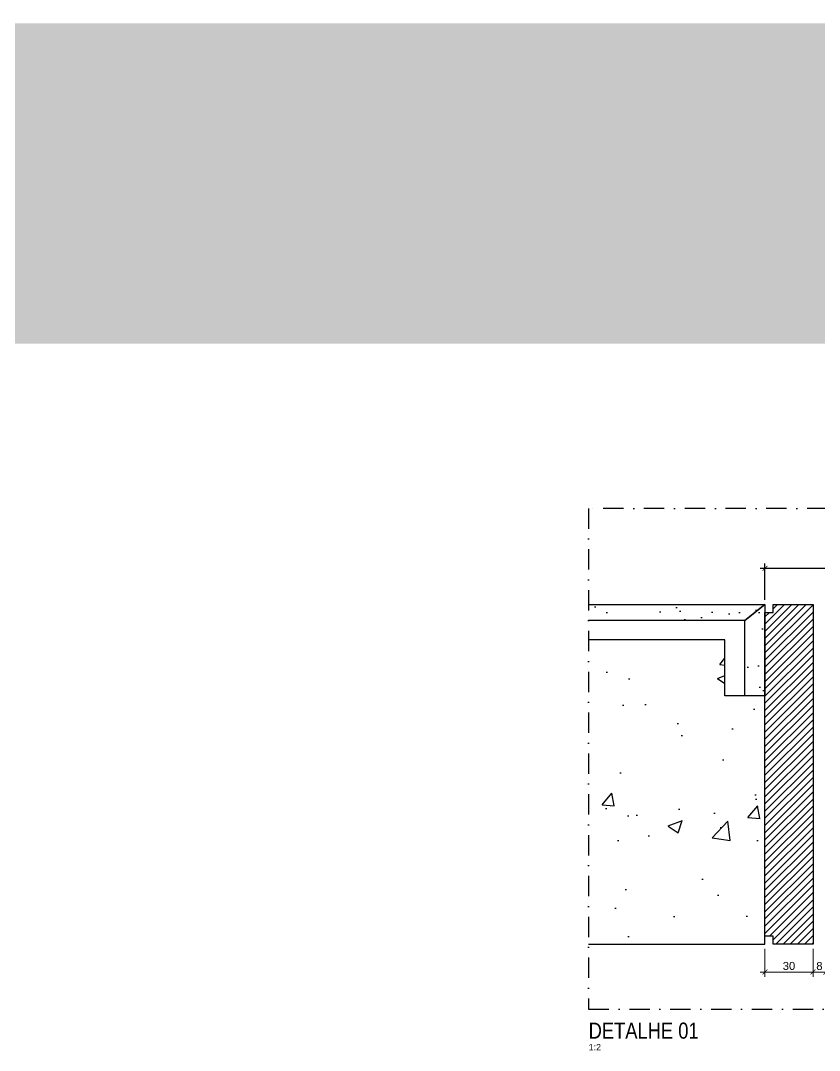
# Model space of a CAD drawing. Header units: millimetres. Extents: x -63251 to 507826, y 5339 to 217512.
# Drawn here: x 121966 to 122465, y 103643 to 104286 of the extents above; entities that cross this region are included whole.
import ezdxf
from ezdxf import colors
from ezdxf.entities.mleader import LeaderData, LeaderLine
from ezdxf.math import Vec2, Vec3

# ---------------------------------------------------------------- set-up
doc = ezdxf.new("R2010")
doc.units = ezdxf.units.MM
doc.header["$PDMODE"] = 3
doc.linetypes.add('TRAÇO E PONTO 1-1', pattern=[25.4, 12.7, -6.35, 0, -6.35])
for name, color, linetype in [('AC-EQUIPAMENTO', 7, 'Continuous'), ('COTAS', 9, 'Continuous'), ('HACHURA', 21, 'Continuous'), ('MARCENARIA', 4, 'Continuous'), ('MARCENARIA . M', 4, 'Continuous'), ('PAREDE', 94, 'Continuous'), ('TEXTO', 105, 'Continuous'), ('TEXTO TRAÇO PONTO', 105, 'TRAÇO E PONTO 1-1')]:
    doc.layers.add(name, color=color, linetype=linetype)
doc.layers.add('ARQ-COTA', color=12, linetype='Continuous', lineweight=9)
doc.styles.add('1-1', font='arial.ttf', dxfattribs={"height": 0.2})
doc.styles.add('MEDIDA OFICIAL', font='ariblk.ttf')
doc.styles.add('PADRÃO', font='arial.ttf')
doc.styles.add('TITULO', font='swissck.ttf')
doc.dimstyles.new('1-2', dxfattribs={"dimscale": 2, "dimtxt": 2.5, "dimasz": 1.5, "dimexe": 1.5, "dimexo": 1.5, "dimtad": 1, "dimtxsty": 'PADRÃO', "dimblk": 'ARCHTICK', "dimcen": 2.5, "dimdle": 1.5, "dimclrd": 9, "dimclre": 9, "dimclrt": 6, "dimadec": 0, "dimazin": 0, "dimtfac": 1, "dimtmove": 0, "dimatfit": 3, "dimfxl": 1.25, "dimlwd": -1, "dimlwe": -1, "dimarcsym": 0})
doc.dimstyles.new('Med. Ofic.1-2', dxfattribs={"dimscale": 2, "dimtxt": 2.5, "dimasz": 1.5, "dimexe": 1.5, "dimexo": 1.5, "dimtad": 1, "dimtxsty": 'MEDIDA OFICIAL', "dimblk": 'ARCHTICK', "dimcen": 2.5, "dimdle": 1.5, "dimclrd": 9, "dimclre": 9, "dimclrt": 10, "dimadec": 0, "dimazin": 0, "dimtfac": 1, "dimtmove": 0, "dimatfit": 3, "dimfxl": 1.25, "dimlwd": -1, "dimlwe": -1, "dimarcsym": 0})

# ---------------------------------------------------------------- blocks, each defined once
blk = doc.blocks.new('_ArchTick')
at = {"color": 0, "linetype": 'ByBlock', "const_width": 0.15}
blk.add_lwpolyline([(-0.5, -0.5), (0.5, 0.5)], dxfattribs=at)
blk = doc.blocks.new('*D1452')
at = {"layer": 'COTAS', "color": 9, "linetype": 'Continuous', "transparency": 16777216}
blk.add_line((122428.04, 103944.16), (122916.34, 103944.16), dxfattribs=at)
at = {"layer": 'COTAS', "color": 9, "transparency": 16777216}
for p, q in [((122431.04, 103924.5), (122431.04, 103947.16)), ((122913.34, 103924.5), (122913.34, 103947.16))]:
    blk.add_line(p, q, dxfattribs=at)
at = {"layer": 'Defpoints', "color": 0, "transparency": 16777216}
for p in [(122913.34, 103944.16), (122431.04, 103921.5), (122913.34, 103921.5)]:
    blk.add_point(p, dxfattribs=at)
at = {"layer": 'COTAS', "color": 9, "transparency": 16777216, "xscale": 3, "yscale": 3, "zscale": 3, "rotation": 180}
blk.add_blockref('_ArchTick', (122431.04, 103944.16), dxfattribs=at)
at = {"layer": 'COTAS', "color": 9, "transparency": 16777216, "xscale": 3, "yscale": 3, "zscale": 3}
blk.add_blockref('_ArchTick', (122913.34, 103944.16), dxfattribs=at)
at = {"layer": 'COTAS', "color": 10, "transparency": 16777216, "insert": (122672.19, 103947.99), "char_height": 5, "attachment_point": 5, "style": 'MEDIDA OFICIAL'}
blk.add_mtext('1020', dxfattribs=at)
blk = doc.blocks.new('*D1460')
at = {"layer": 'ARQ-COTA', "color": 9, "transparency": 16777216}
for p, q in [((122461.04, 103706.5), (122461.04, 103689)), ((122469.04, 103706.5), (122469.04, 103689)), ((122472.04, 103692), (122458.04, 103692))]:
    blk.add_line(p, q, dxfattribs=at)
at = {"layer": 'Defpoints', "color": 0, "transparency": 16777216}
for p in [(122461.04, 103709.5), (122469.04, 103709.5), (122461.04, 103692)]:
    blk.add_point(p, dxfattribs=at)
at = {"layer": 'ARQ-COTA', "color": 9, "transparency": 16777216, "xscale": 3, "yscale": 3, "zscale": 3, "rotation": 180}
blk.add_blockref('_ArchTick', (122461.04, 103692), dxfattribs=at)
at = {"layer": 'ARQ-COTA', "color": 9, "transparency": 16777216, "xscale": 3, "yscale": 3, "zscale": 3}
blk.add_blockref('_ArchTick', (122469.04, 103692), dxfattribs=at)
at = {"layer": 'ARQ-COTA', "color": 6, "transparency": 16777216, "insert": (122465.04, 103695.81), "char_height": 5, "attachment_point": 5, "style": 'PADRÃO'}
blk.add_mtext('8', dxfattribs=at)
blk = doc.blocks.new('*D1461')
at = {"layer": 'ARQ-COTA', "color": 9, "transparency": 16777216}
for p, q in [((122431.04, 103706.5), (122431.04, 103689)), ((122461.04, 103706.5), (122461.04, 103689)), ((122464.04, 103692), (122428.04, 103692))]:
    blk.add_line(p, q, dxfattribs=at)
at = {"layer": 'Defpoints', "color": 0, "transparency": 16777216}
for p in [(122431.04, 103709.5), (122461.04, 103709.5), (122431.04, 103692)]:
    blk.add_point(p, dxfattribs=at)
at = {"layer": 'ARQ-COTA', "color": 9, "transparency": 16777216, "xscale": 3, "yscale": 3, "zscale": 3, "rotation": 180}
blk.add_blockref('_ArchTick', (122431.04, 103692), dxfattribs=at)
at = {"layer": 'ARQ-COTA', "color": 9, "transparency": 16777216, "xscale": 3, "yscale": 3, "zscale": 3}
blk.add_blockref('_ArchTick', (122461.04, 103692), dxfattribs=at)
at = {"layer": 'ARQ-COTA', "color": 6, "transparency": 16777216, "insert": (122446.04, 103695.81), "char_height": 5, "attachment_point": 5, "style": 'PADRÃO'}
blk.add_mtext('30', dxfattribs=at)

msp = doc.modelspace()

# ---------------------------------------------------------------- hatches: boundary and pattern name
at = {"layer": 'AC-EQUIPAMENTO'}
h = msp.add_hatch(dxfattribs=at)
h.set_pattern_fill('ANSI31', color=8)
h.paths.add_polyline_path([(122461.044, 103921.504), (122436.044, 103921.504), (122436.044, 103916.504), (122431.044, 103916.504), (122431.044, 103714.503), (122436.044, 103714.503), (122436.044, 103709.503), (122461.044, 103709.503)])
at = {"layer": 'HACHURA'}
h = msp.add_hatch(dxfattribs=at)
h.set_pattern_fill('AR-CONC', color=21, scale=0.5)
h.set_pattern_definition([(50, (1541.51, -299.82), (91.092334, -7.969543), [9.525, -104.775]), (355, (1541.51, -299.82), (-17.62171, 95.52842), [7.62, -83.82029]), (100.451445, (1549.1, -300.49), (73.470624, 87.558876), [8.095004, -89.04512]), (46.1842, (1541.51, -274.42), (135.53952, -21.021164), [14.2875, -157.1625]), (96.63556, (1552.81, -276.17), (118.70207, 123.71306), [12.14251, -133.5678]), (351.18415, (1541.51, -274.42), (118.70207, 123.71306), [11.42998, -125.72987]), (21, (1554.21, -280.77), (75.807196, -51.1326), [9.525, -104.775]), (326, (1554.21, -280.77), (30.901014, 92.093983), [7.62, -83.82]), (71.451445, (1560.53, -285.03), (106.70821, 40.961384), [8.095004, -89.04497]), (37.5, (1541.513, -299.823), (1.5443016, 42.2775194), [0, -82.804, 0, -85.09, 0, -84.1375]), (7.5, (1541.513, -299.823), (33.409831, 50.090287), [0, -48.514, 0, -80.899, 0, -32.0675]), (327.5, (1513.192, -299.823), (67.7952976, -2.864372), [0, -31.75, 0, -99.06, 0, -131.445]), (317.5, (1500.49, -299.82), (74.06459, 12.713246), [0, -41.275, 0, -65.786, 0, -93.345])])
h.paths.add_polyline_path([(122320.849, 103899.503), (122320.849, 103709.503), (122431.044, 103709.503), (122431.043, 103864.503), (122406.043, 103864.503), (122406.044, 103899.503)])
at = {"layer": 'MARCENARIA . M'}
h = msp.add_hatch(dxfattribs=at)
h.set_pattern_fill('AR-SAND', color=10, scale=0.5)
h.set_pattern_definition([(37.5, (56638.66, -8124.727), (-0.8000156, 24.470662), [0, -19.304, 0, -21.59, 0, -20.6375]), (7.5, (56638.66, -8124.727), (22.476164, 35.841255), [0, -10.414, 0, -17.399, 0, -6.6675]), (327.5, (56623.039, -8124.727), (39.5496185, 0.0718592), [0, -6.35, 0, -22.86, 0, -29.845]), (317.5, (56623.04, -8124.727), (38.177823, 11.146466), [0, -3.175, 0, -14.986, 0, -17.145])])
h.paths.add_polyline_path([(122320.849, 103921.504), (122320.849, 103911.504), (122418.543, 103911.504), (122431.043, 103921.504)])
h = msp.add_hatch(dxfattribs=at)
h.set_pattern_fill('AR-SAND', color=10, scale=0.5)
h.set_pattern_definition([(37.5, (56638.66, -8126.727), (-0.8000156, 24.470662), [0, -19.304, 0, -21.59, 0, -20.6375]), (7.5, (56638.66, -8126.727), (22.476164, 35.841255), [0, -10.414, 0, -17.399, 0, -6.6675]), (327.5, (56623.039, -8126.727), (39.5496185, 0.0718592), [0, -6.35, 0, -22.86, 0, -29.845]), (317.5, (56623.04, -8126.727), (38.177823, 11.146466), [0, -3.175, 0, -14.986, 0, -17.145])])
h.paths.add_polyline_path([(122431.043, 103919.504), (122418.543, 103909.504), (122418.543, 103864.503), (122431.043, 103864.503)])

# ---------------------------------------------------------------- linework, layer by layer
at = {"layer": 'MARCENARIA'}
msp.add_lwpolyline([(122431.044, 103916.504), (122436.044, 103916.504), (122436.044, 103921.504), (122461.044, 103921.504), (122461.044, 103709.503), (122436.044, 103709.503), (122436.044, 103714.503), (122431.044, 103714.503)], close=True, dxfattribs=at)
at = {"layer": 'PAREDE', "color": 10, "linetype": 'ByBlock'}
msp.add_lwpolyline([(122320.849, 103921.504), (122431.043, 103921.504), (122418.543, 103911.504), (122320.849, 103911.504)], dxfattribs=at)
msp.add_lwpolyline([(122418.543, 103911.504), (122431.043, 103921.504), (122431.043, 103864.503), (122418.543, 103864.503)], close=True, dxfattribs=at)
at = {"layer": 'PAREDE'}
msp.add_lwpolyline([(122320.849, 103709.503), (122431.044, 103709.503), (122431.043, 103864.503), (122406.043, 103864.503), (122406.044, 103899.503), (122320.849, 103899.503)], dxfattribs=at)
at = {"layer": 'TEXTO TRAÇO PONTO'}
msp.add_lwpolyline([(122623.077, 103668.805), (122623.077, 103981.552), (122320.849, 103981.552), (122320.849, 103668.805)], close=True, dxfattribs=at)

# ---------------------------------------------------------------- texts
at = {"layer": 'TEXTO', "color": 1, "insert": (122320.849, 103650.305), "char_height": 10, "width": 220.061, "attachment_point": 7, "style": 'TITULO'}
msp.add_mtext('DETALHE 01', dxfattribs=at)
at = {"layer": 'TEXTO', "insert": (122320.849, 103647.105), "char_height": 4, "width": 48, "attachment_point": 1, "style": 'PADRÃO'}
msp.add_mtext('1:2', dxfattribs=at)

# ---------------------------------------------------------------- dimensions: what is measured, and where the dimension line sits
at = {"layer": 'ARQ-COTA'}
for base, p1, p2, picture, middle in [((122431.044, 103692.003), (122461.044, 103709.503), (122431.044, 103709.503), '*D1461', (122446.044, 103695.808)), ((122461.044, 103692.003), (122469.044, 103709.503), (122461.044, 103709.503), '*D1460', (122465.044, 103695.806))]:
    dim = msp.add_linear_dim(base=base, p1=p1, p2=p2, dimstyle='1-2', dxfattribs=at)
    dim.commit()
    dim.dimension.update_dxf_attribs({"geometry": picture, "text_midpoint": middle})
at = {"layer": 'COTAS'}
dim = msp.add_linear_dim(base=(122913.338, 103944.158), p1=(122431.043, 103921.504), p2=(122913.338, 103921.504), text='1020', dimstyle='Med. Ofic.1-2', dxfattribs=at)
dim.commit()
dim.dimension.update_dxf_attribs({"geometry": '*D1452', "text_midpoint": (122672.19, 103947.993)})

# ---------------------------------------------------------------- leaders
ml = msp.add_multileader_mtext('Standard', dxfattribs=at)
ml.set_content('{\\fArial|b1|i0|c0|p34;\\C10;ATENÇÃO PARKET!\\P}REVESTIMENTO DE ELEVADOR EM {\\fArial|b1|i0|c0|p34;CABREUVA BRANCA PREMIUM }', color=105, style='1-1')
ml.set_leader_properties(color=256, linetype='ByLayer', lineweight=-1)
ml.build(insert=Vec2(0, 0))
ml.multileader.update_dxf_attribs({"text_left_attachment_type": 2, "text_right_attachment_type": 2, "dogleg_length": 0.36, "arrow_head_size": 15, "scale": 200})
ctx = ml.context
ctx.base_point, ctx.scale, ctx.char_height, ctx.arrow_head_size, ctx.landing_gap_size, ctx.plane_origin = Vec3(153741.438, 104075.429), 200, 40, 15, 10, Vec3(154452.713, 102048.876)
ctx.left_attachment, ctx.right_attachment, ctx.text_align_type = 2, 2, 2
notes = []
notes.append((ctx, [(0, (1, 1, 0), (154754.512, 104075.429), (-1, 0), 144.288, [(0, [(155553.301, 104075.429)], 0, [])])]))
ctx.mtext.insert, ctx.mtext.rotation, ctx.mtext.width, ctx.mtext.alignment, ctx.mtext.flow_direction = Vec3(154600.224, 104201.05), 6.2831853, 858.66662, 3, 5
ctx.mtext.has_bg_fill, ctx.mtext.bg_color, ctx.mtext.bg_scale_factor, ctx.mtext.bg_transparency, ctx.mtext.use_window_bg_color = 1, -1023410095, 1.25, 0, 0
at = {"layer": 'COTAS', "ltscale": 0.4}
ml = msp.add_multileader_mtext('Standard', dxfattribs=at)
ml.set_content('\\pxt3;{\\C10;FECHADURA SEM TRANCA, SOMENTE IMÃ}', color=105, style='1-1')
ml.set_leader_properties(color=256, linetype='ByLayer', lineweight=-1)
ml.build(insert=Vec2(0, 0))
ml.multileader.update_dxf_attribs({"text_left_attachment_type": 2, "text_right_attachment_type": 2, "dogleg_length": 0.36, "arrow_head_size": 2, "scale": 20})
ctx = ml.context
ctx.base_point, ctx.scale, ctx.arrow_head_size, ctx.landing_gap_size, ctx.plane_origin = Vec3(123142.539, 103757.093), 20, 2, 4, Vec3(123235.991, 103775.431)
ctx.left_attachment, ctx.right_attachment, ctx.text_align_type = 2, 2, 2
notes.append((ctx, [(0, (1, 1, 0), (123211.019, 103757.093), (-1, 0), 7.2, [(0, [(123232.074, 103734.288)], 0, [])])]))
ctx.mtext.insert, ctx.mtext.width, ctx.mtext.alignment, ctx.mtext.flow_direction = Vec3(123199.819, 103766.267), 59.02098, 3, 5
for ctx, leaders in notes:
    for number, flags, end, landing, length, lines in leaders:
        leader = LeaderData()
        leader.index, (leader.has_last_leader_line, leader.has_dogleg_vector, leader.attachment_direction) = number, flags
        leader.last_leader_point, leader.dogleg_vector, leader.dogleg_length = Vec3(end), Vec3(landing), length
        for number, points, colour, breaks in lines:
            line = LeaderLine()
            line.index, line.vertices, line.color, line.breaks = number, Vec3.list(points), colors.encode_raw_color(colour), breaks
            leader.lines.append(line)
        ctx.leaders.append(leader)

# ---------------------------------------------------------------- next in the draw order: leaders
at = {"layer": 'COTAS'}
ml = msp.add_multileader_mtext('Standard', dxfattribs=at)
ml.set_content('{\\fArial|b1|i0|c0|p34;\\C10;ATENÇÃO PARKET!\\P}PAINÉIS RIPADOS EM {\\fArial|b1|i0|c0|p34;CABREUVA BRANCA PREMIUM 18*5+5*900 À 2200mm}', color=105, style='1-1')
ml.set_leader_properties(color=256, linetype='ByLayer', lineweight=-1)
ml.build(insert=Vec2(0, 0))
ml.multileader.update_dxf_attribs({"text_left_attachment_type": 2, "text_right_attachment_type": 2, "dogleg_length": 0.36, "arrow_head_size": 15, "scale": 200})
ctx = ml.context
ctx.base_point, ctx.scale, ctx.char_height, ctx.arrow_head_size, ctx.landing_gap_size, ctx.plane_origin = Vec3(238640.904, 104138.839), 200, 40, 15, 10, Vec3(239350.515, 103879.287)
ctx.left_attachment, ctx.right_attachment, ctx.text_align_type = 2, 2, 2
notes = []
notes.append((ctx, [(0, (1, 1, 0), (239652.314, 104138.839), (-1, 0), 144.288, [(0, [(240740.103, 104138.839)], 0, [])])]))
ctx.mtext.insert, ctx.mtext.rotation, ctx.mtext.width, ctx.mtext.alignment, ctx.mtext.flow_direction = Vec3(239498.026, 104274.392), 6.2831853, 858.66662, 3, 5
ctx.mtext.has_bg_fill, ctx.mtext.bg_color, ctx.mtext.bg_scale_factor, ctx.mtext.bg_transparency, ctx.mtext.use_window_bg_color = 1, -1023410095, 1.25, 0, 0
for ctx, leaders in notes:
    for number, flags, end, landing, length, lines in leaders:
        leader = LeaderData()
        leader.index, (leader.has_last_leader_line, leader.has_dogleg_vector, leader.attachment_direction) = number, flags
        leader.last_leader_point, leader.dogleg_vector, leader.dogleg_length = Vec3(end), Vec3(landing), length
        for number, points, colour, breaks in lines:
            line = LeaderLine()
            line.index, line.vertices, line.color, line.breaks = number, Vec3.list(points), colors.encode_raw_color(colour), breaks
            leader.lines.append(line)
        ctx.leaders.append(leader)

doc.saveas('drawing.dxf')
